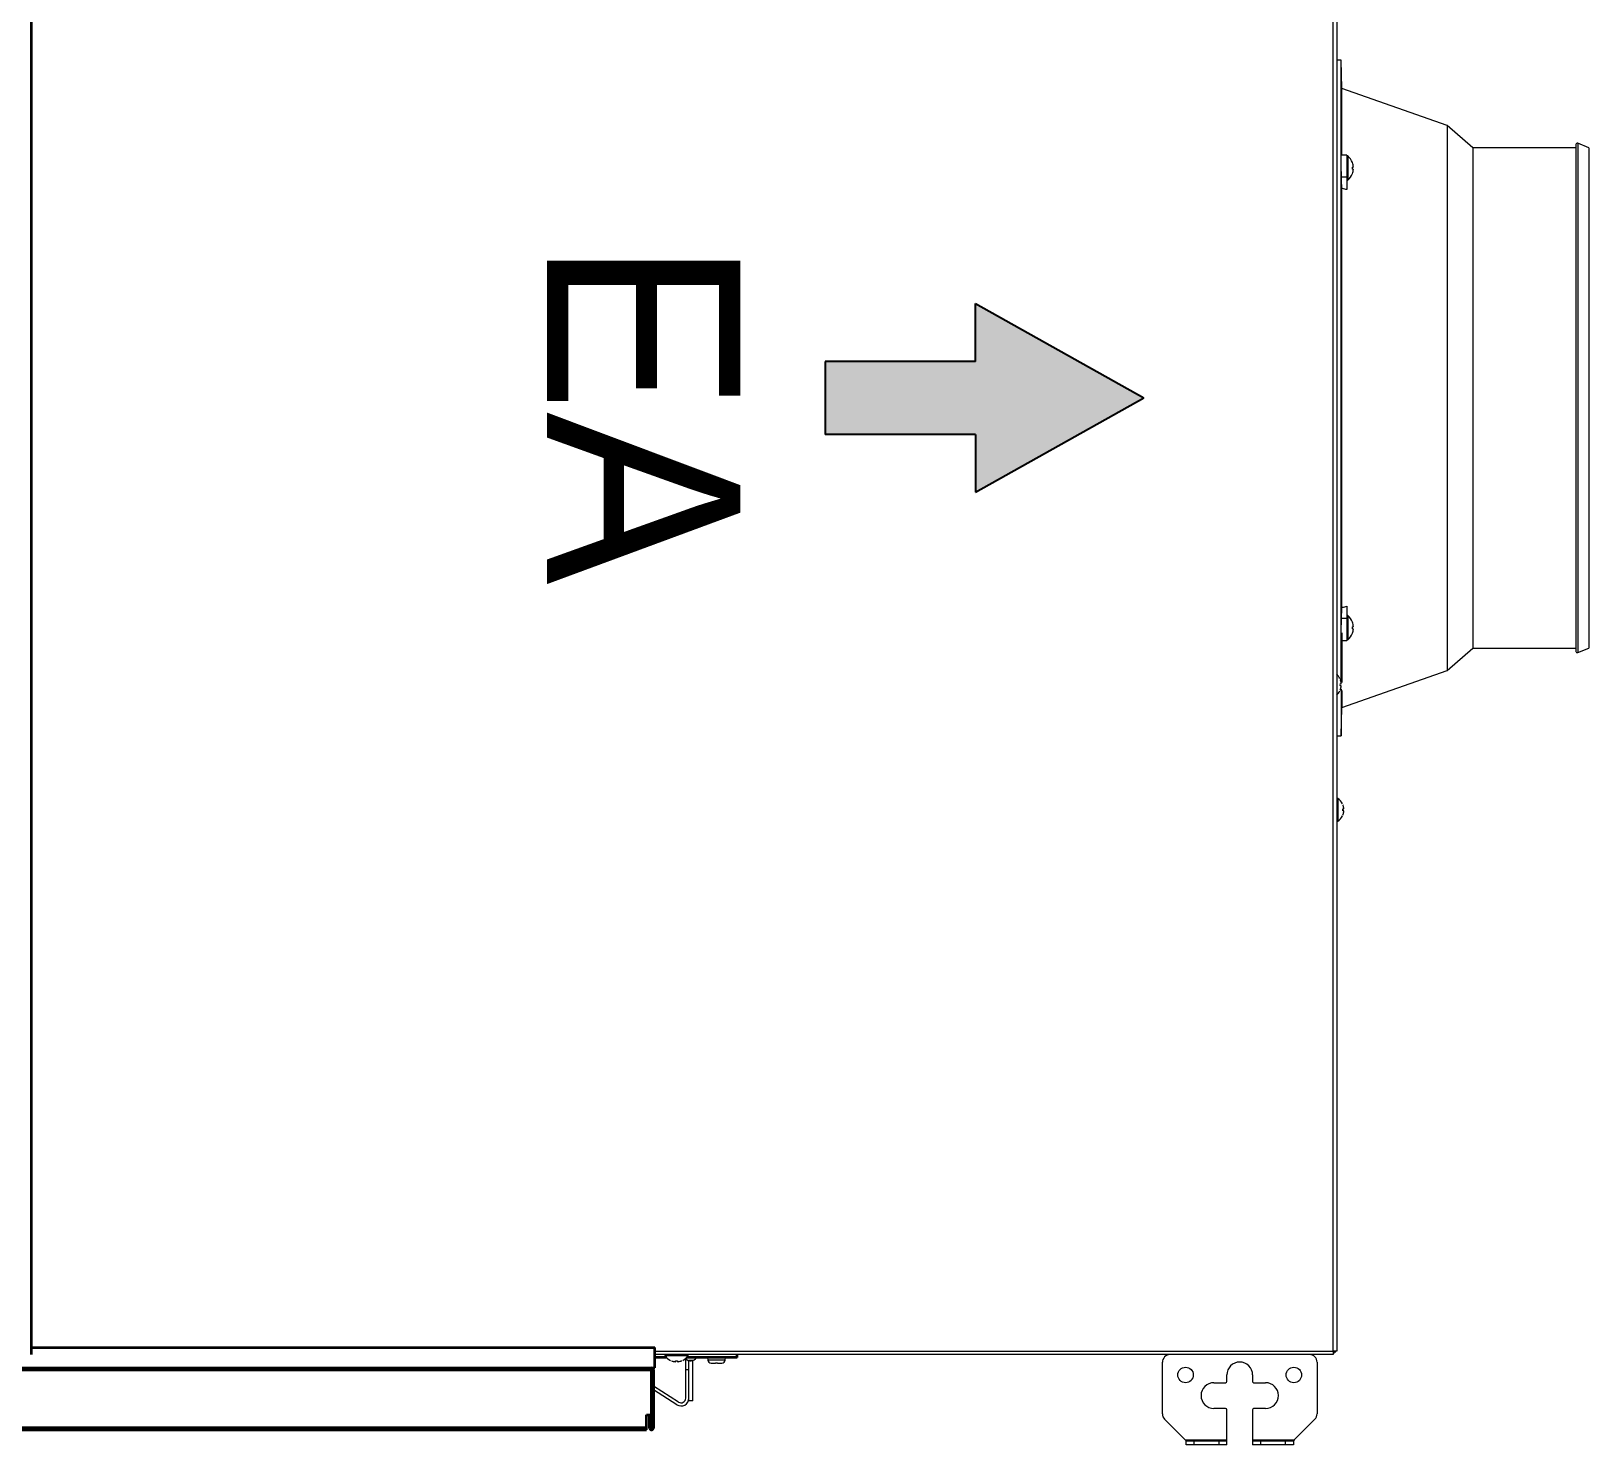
# Model space of a CAD drawing. Header units: millimetres. Extents: x 61566 to 667441, y 0 to 118800.
# Drawn here: x 435355 to 435959, y 53930 to 54478 of the extents above; entities that cross this region are included whole.
import ezdxf

# ---------------------------------------------------------------- set-up
doc = ezdxf.new("R2010")
doc.units = ezdxf.units.MM
doc.header["$LTSCALE"] = 200
doc.layers.add('LG-환기', color=2, linetype='Continuous')
doc.layers.add('환기유니트', color=6, linetype='Continuous')
doc.styles.add('ACISOGDT', font='amgdt.shx')

# ---------------------------------------------------------------- blocks, each defined once
blk = doc.blocks.new('빨간화살표')
at = {"layer": 'LG-환기', "ltscale": 0.5}
blk.add_hatch(color=1, dxfattribs=at).paths.add_polyline_path([(0, -15.75), (0, 15.75), (-64.82, 15.75), (-64.82, 40.62), (-137.35, 0), (-64.82, -40.62), (-64.82, -15.75)])
at = {"layer": 'LG-환기', "color": 1, "ltscale": 0.5}
for p, q in [((-64.82, 40.62), (-137.35, 0)), ((-64.82, 40.62), (-137.35, 0)), ((-64.82, 15.75), (-64.82, 40.62)), ((-64.82, 15.75), (-64.82, 40.62)), ((-64.82, 15.75), (0, 15.75)), ((-64.82, 15.75), (0, 15.75)), ((0, 15.75), (0, -15.75)), ((-64.82, -40.62), (-137.35, 0)), ((-64.82, -40.62), (-137.35, 0)), ((-64.82, -15.75), (-64.82, -40.62)), ((-64.82, -15.75), (-64.82, -40.62)), ((-64.82, -15.75), (0, -15.75)), ((-64.82, -15.75), (0, -15.75))]:
    blk.add_line(p, q, dxfattribs=at)
blk = doc.blocks.new('상업용 프리미엄 환기 250~500CMH')
at = {"layer": 'LG-환기', "color": 0, "linetype": 'Continuous', "lineweight": 18}
for p, q in [((16.8, 1021.9), (32.6, 1021.9)), ((16.8, 1020.3), (16.8, 1021.9)), ((19.8, 1021.9), (19.8, 1020.3)), ((29.6, 1020.3), (29.6, 1021.9)), ((32.6, 1008.3), (32.6, 1021.9)), ((42.6, 1021.9), (42.6, 1008.3)), ((42.6, 1021.9), (58.4, 1021.9)), ((45.6, 1021.9), (45.6, 1020.3)), ((55.4, 1020.3), (55.4, 1021.9)), ((58.4, 1021.9), (58.4, 1020.3)), ((16.5, 1020), (8.48, 1011.98)), ((16.5, 1020), (16.8, 1020.3)), ((32.6, 1020), (16.5, 1020)), ((32.6, 1020.3), (16.8, 1020.3)), ((58.4, 1020.3), (42.6, 1020.3)), ((58.7, 1020), (42.6, 1020)), ((58.4, 1020.3), (66.72, 1011.98)), ((7.6, 989.9), (7.6, 1009.86)), ((67.6, 1009.86), (67.6, 989.9)), ((27.6, 1007.8), (32.1, 1007.8)), ((43.1, 1007.8), (47.6, 1007.8)), ((249.75, 1004.85), (249.75, 989.23)), ((249.75, 1004.85), (251.25, 1004.85)), ((251.25, 1004.85), (251.25, 989.23)), ((252.45, 1003.82), (252.45, 988.41)), ((255.23, 1005.33), (264.92, 999.09)), ((255.88, 1006.34), (264.92, 1000.51)), ((32.1, 997.8), (27.6, 997.8)), ((32.6, 994.8), (32.6, 997.3)), ((42.6, 997.3), (42.6, 994.8)), ((47.6, 997.8), (43.1, 997.8)), ((265.72, 1000.9), (265.73, 1000.9)), ((251.25, 992.85), (252.45, 992.85)), ((0, 762.2), (0, 985.6)), ((0, 985.6), (1.3, 985.6)), ((1.3, 985.6), (1.3, 986.9)), ((1.3, 986.9), (264.43, 986.9)), ((264.43, 985.6), (1.3, 985.6)), ((1.3, 985.6), (1.3, 0)), ((249.75, 989.23), (251.25, 989.23)), ((251.55, 987.37), (260.45, 987.37)), ((-0.47, 771.26), (-0.47, 780.15)), ((0, 0), (0, 762.2)), ((-1.75, 747), (-2, 736)), ((0, 747), (-1.75, 747)), ((-1.75, 728.98), (-1.75, 747)), ((-2, 736), (-42.8, 721.65)), ((-2, 729.38), (-2, 736)), ((-2, 707.1), (-2, 726.36)), ((-1.75, 726.21), (-1.75, 485)), ((-42.8, 721.65), (-52.8, 713)), ((-42.8, 510.35), (-42.8, 721.65)), ((-93.49, 714.72), (-97.8, 713)), ((-97.8, 519), (-97.8, 713)), ((-93.49, 517.27), (-93.49, 714.72)), ((-92.8, 517.74), (-92.8, 714.26)), ((-52.8, 713), (-92.8, 713)), ((-52.8, 519), (-52.8, 713)), ((-6.12, 707.24), (-6.11, 707.24)), ((-4, 709.79), (-4.3, 709.79)), ((-4.3, 700.39), (-4.3, 709.79)), ((-1.75, 710.09), (-4, 710.09)), ((-4, 696.74), (-4, 710.09)), ((-6.11, 705.49), (-6.49, 705.49)), ((-6.49, 704.69), (-6.11, 704.69)), ((-6.11, 702.94), (-6.12, 702.94)), ((-4, 701.56), (-1.86, 701.56)), ((-4.3, 700.39), (-4, 700.39)), ((-2, 697.24), (-2, 534.76)), ((-4, 521.9), (-4, 535.25)), ((-6.11, 527.3), (-6.49, 527.3)), ((-6.49, 526.5), (-6.11, 526.5)), ((-6.12, 529.05), (-6.11, 529.05)), ((-4, 531.6), (-4.3, 531.6)), ((-4.3, 522.2), (-4.3, 531.6)), ((-4, 530.44), (-1.86, 530.44)), ((-6.11, 524.75), (-6.12, 524.75)), ((-4.3, 522.2), (-4, 522.2)), ((-4, 521.9), (-1.75, 521.9)), ((-2, 521.9), (-2, 496)), ((-97.8, 519), (-93.49, 517.27)), ((-92.8, 519), (-52.8, 519)), ((-52.8, 519), (-42.8, 510.35)), ((-42.8, 510.35), (-2, 496)), ((-2, 496), (-1.75, 485)), ((-1.75, 485), (0, 485))]:
    blk.add_line(p, q, dxfattribs=at)
at = {"layer": 'LG-환기', "color": 0, "linetype": 'Continuous', "lineweight": 35}
for p, q in [((264.92, 1015.3), (265.72, 1015.3)), ((264.92, 992.9), (264.92, 1015.3)), ((265.72, 992.9), (265.72, 1015.3)), ((265.72, 1015.3), (265.72, 1010.3)), ((266.52, 1015.3), (266.52, 1010.3)), ((745.12, 1016.1), (267.72, 1016.1)), ((267.72, 1016.1), (267.72, 1010.3)), ((267.72, 1015.3), (745.12, 1015.3)), ((265.72, 1010.3), (265.72, 992.1)), ((267.72, 1010.3), (265.72, 1010.3)), ((748.42, 992.1), (264.42, 992.1)), ((264.42, 992.1), (264.42, 984.1)), ((265.72, 992.9), (747.12, 992.9)), ((265.72, 992.9), (265.72, 992.1)), ((265.72, 992.9), (265.72, 992.9)), ((0.8, 985.59), (0.8, 986.1)), ((0.8, 986.1), (1.3, 986.1)), ((232.5, 988.1), (232.5, 986.9)), ((232.5, 988.1), (252.16, 988.1)), ((259.84, 988.1), (264.42, 988.1)), ((506.3, -1.3), (506.3, 986.9)), ((506.3, 984.1), (264.42, 984.1))]:
    blk.add_line(p, q, dxfattribs=at)
at = {"layer": 'LG-환기', "color": 0, "linetype": 'Continuous', "lineweight": 13}
for p, q in [((237.12, 989.01), (237.04, 988.1)), ((237.12, 989.01), (243.88, 989.01)), ((238.4, 990.2), (238.4, 990.2)), ((240.1, 990.2), (238.46, 990.2)), ((240.1, 990.2), (240.1, 990.2)), ((240.9, 990.2), (240.9, 990.2)), ((242.54, 990.2), (240.9, 990.2)), ((242.6, 990.2), (242.6, 990.2)), ((243.96, 988.1), (243.88, 989.01))]:
    blk.add_line(p, q, dxfattribs=at)
at = {"layer": 'LG-환기', "color": 0, "linetype": 'Continuous', "lineweight": 18}
for centre in [(16.6, 994.8), (58.6, 994.8)]:
    blk.add_circle(centre, 3, dxfattribs=at)
at = {"layer": 'LG-환기', "color": 0, "linetype": 'Continuous', "lineweight": 35}
for centre, radius, start, end in [((265.72, 1015.3), 0.802, 0, 180), ((265.72, 1015.3), 0.002, 0, 180), ((265.72, 992.9), 0.802, 180, 270), ((265.72, 992.9), 0.002, 180, 269.5692)]:
    blk.add_arc(centre, radius, start, end, dxfattribs=at)
at = {"layer": 'LG-환기', "color": 0, "linetype": 'Continuous', "lineweight": 18}
for centre, radius, start, end in [((10.6, 1009.86), 3, 135, 180), ((64.6, 1009.86), 3, 0, 45), ((27.6, 1002.8), 5, 90, 270), ((32.1, 1008.3), 0.5, 270, 0), ((43.1, 1008.3), 0.5, 180, 270), ((47.6, 1002.8), 5, 270, 90), ((254.25, 1003.82), 3, 57.2, 180), ((254.25, 1003.82), 1.8, 57.2, 180), ((32.1, 997.3), 0.5, 0, 90), ((43.1, 997.3), 0.5, 90, 180), ((37.6, 994.8), 5, 180, 0), ((10.6, 989.9), 3, 180, 270), ((64.6, 989.9), 3, 270, 0), ((250.5, 986.85), 2.5, 38.73584, 149.99623), ((251.8, 987.2), 0.3, 145.39872, 270), ((256, 984.3), 5.4, 116.08494, 145.39872), ((256, 984.3), 5.4, 34.60128, 63.95716), ((260.2, 987.2), 0.3, 270, 34.60128), ((2.6, 775.71), 5.4, 124.60128, 153.95716), ((-0.3, 779.9), 0.3, 0, 124.60128), ((2.6, 775.7), 5.4, 206.08494, 235.39872), ((-0.3, 771.5), 0.3, 235.39872, 0), ((3.6, 727.2), 5.4, 131.75494, 153.95716), ((3.6, 727.2), 5.4, 206.08494, 228.24482), ((-93.3, 714.26), 0.5, 0, 111.80141), ((-0.41, 705.09), 6.09, 159.31565, 176.23208), ((-0.41, 705.09), 6.1, 129.60193, 159.36221), ((-0.41, 705.09), 6.09, 183.76792, 200.68435), ((-0.41, 705.09), 5.71, 175.98197, 184.01803), ((-0.41, 705.09), 6.1, 200.63779, 230.39807), ((-0.41, 526.9), 6.09, 159.31565, 176.23208), ((-0.41, 526.9), 6.09, 183.76792, 200.68435), ((-0.41, 526.9), 6.1, 129.60193, 159.36221), ((-0.41, 526.9), 5.71, 175.98197, 184.01803), ((-0.41, 526.9), 6.1, 200.63779, 230.39807), ((-93.3, 517.74), 0.5, 248.19859, 0)]:
    blk.add_arc(centre, radius, start, end, dxfattribs=at)
at = {"layer": 'LG-환기', "color": 0, "linetype": 'Continuous', "lineweight": 13}
for centre, start, end in [((238.42, 988.9), 90, 175), ((242.58, 988.9), 5, 90)]:
    blk.add_arc(centre, 1.3, start, end, dxfattribs=at)
for points in [[(238.4, 990.2), (238.41, 990.2), (238.43, 990.2), (238.45, 990.2), (238.46, 990.2)], [(242.54, 990.2), (242.55, 990.2), (242.57, 990.2), (242.59, 990.2), (242.6, 990.2)]]:
    blk.add_open_spline(points, degree=3, dxfattribs=at)
blk.add_open_spline([(240.1, 990.2), (240.17, 990.2), (240.23, 990.2), (240.33, 990.2), (240.38, 990.2), (240.44, 990.2), (240.47, 990.2), (240.48, 990.2), (240.49, 990.2), (240.57, 990.2), (240.63, 990.2), (240.77, 990.2), (240.83, 990.2), (240.9, 990.2)], degree=3, knots=[0, 0, 0, 0, 0.25, 0.25, 0.375, 0.4375, 0.46875, 0.46875, 0.5, 0.5, 0.75, 0.75, 1, 1, 1, 1], dxfattribs=at)
at = {"layer": 'LG-환기', "color": 0, "linetype": 'Continuous', "lineweight": 18}
for points, knots in [([(255.3, 989.64), (255.08, 989.61), (254.86, 989.57), (254.53, 989.49), (254.42, 989.45), (254.26, 989.4), (254.21, 989.38), (254.11, 989.34), (254.05, 989.32), (254, 989.3)], [0, 0, 0, 0, 0.5, 0.5, 0.75, 0.75, 0.875, 0.875, 1, 1, 1, 1]), ([(255.6, 989.64), (255.6, 989.65), (255.6, 989.65), (255.59, 989.65), (255.59, 989.65), (255.58, 989.65), (255.58, 989.65), (255.57, 989.66), (255.56, 989.66), (255.54, 989.66), (255.54, 989.66), (255.53, 989.66), (255.52, 989.66), (255.5, 989.66), (255.48, 989.66), (255.46, 989.66), (255.45, 989.66), (255.43, 989.66), (255.41, 989.65), (255.4, 989.65), (255.38, 989.65), (255.37, 989.65), (255.34, 989.65), (255.32, 989.65), (255.3, 989.64)], [0, 0, 0, 0, 0.125, 0.125, 0.1875, 0.1875, 0.25, 0.25, 0.375, 0.375, 0.4375, 0.4375, 0.5, 0.5, 0.625, 0.625, 0.6875, 0.6875, 0.75, 0.8125, 0.8125, 0.875, 0.875, 1, 1, 1, 1]), ([(255.6, 989.3), (255.6, 989.35), (255.6, 989.38), (255.6, 989.44), (255.6, 989.45), (255.6, 989.48), (255.6, 989.5), (255.6, 989.57), (255.6, 989.61), (255.6, 989.64)], [0, 0, 0, 0, 0.25, 0.25, 0.375, 0.375, 0.5, 0.5, 1, 1, 1, 1]), ([(256.7, 989.64), (256.68, 989.65), (256.66, 989.65), (256.63, 989.65), (256.62, 989.65), (256.6, 989.65), (256.59, 989.65), (256.57, 989.66), (256.55, 989.66), (256.53, 989.66), (256.52, 989.66), (256.5, 989.66), (256.49, 989.66), (256.47, 989.66), (256.46, 989.66), (256.45, 989.66), (256.44, 989.66), (256.43, 989.66), (256.42, 989.65), (256.42, 989.65), (256.41, 989.65), (256.41, 989.65), (256.4, 989.65), (256.4, 989.65), (256.4, 989.64)], [0, 0, 0, 0, 0.125, 0.125, 0.1875, 0.1875, 0.25, 0.25, 0.375, 0.375, 0.4375, 0.4375, 0.5, 0.5, 0.625, 0.625, 0.6875, 0.6875, 0.75, 0.8125, 0.8125, 0.875, 0.875, 1, 1, 1, 1]), ([(256.4, 989.64), (256.4, 989.63), (256.4, 989.61), (256.4, 989.58), (256.4, 989.57), (256.4, 989.54), (256.4, 989.53), (256.4, 989.5), (256.4, 989.48), (256.4, 989.45), (256.4, 989.4), (256.4, 989.35), (256.4, 989.3)], [0, 0, 0, 0, 0.25, 0.25, 0.375, 0.375, 0.5, 0.5, 0.625, 0.625, 0.75, 1, 1, 1, 1]), ([(258, 989.3), (257.79, 989.39), (257.58, 989.46), (257.31, 989.53), (257.25, 989.54), (257.14, 989.57), (257.09, 989.58), (256.92, 989.61), (256.81, 989.63), (256.7, 989.64)], [0, 0, 0, 0, 0.5, 0.5, 0.625, 0.625, 0.75, 0.75, 1, 1, 1, 1]), ([(-2.74, 776.4), (-2.75, 776.38), (-2.75, 776.37), (-2.75, 776.34), (-2.75, 776.33), (-2.75, 776.31), (-2.75, 776.3), (-2.76, 776.27), (-2.76, 776.25), (-2.76, 776.23), (-2.76, 776.22), (-2.76, 776.21), (-2.76, 776.2), (-2.76, 776.18), (-2.76, 776.17), (-2.76, 776.15), (-2.76, 776.14), (-2.76, 776.14), (-2.76, 776.13), (-2.75, 776.12), (-2.75, 776.11), (-2.75, 776.11), (-2.75, 776.11), (-2.75, 776.1), (-2.74, 776.1)], [0, 0, 0, 0, 0.125, 0.125, 0.1875, 0.1875, 0.25, 0.25, 0.375, 0.375, 0.4375, 0.4375, 0.5, 0.5, 0.625, 0.625, 0.6875, 0.6875, 0.75, 0.8125, 0.8125, 0.875, 0.875, 1, 1, 1, 1]), ([(-2.74, 775.3), (-2.75, 775.3), (-2.75, 775.3), (-2.75, 775.3), (-2.75, 775.29), (-2.75, 775.29), (-2.75, 775.29), (-2.76, 775.27), (-2.76, 775.27), (-2.76, 775.25), (-2.76, 775.24), (-2.76, 775.23), (-2.76, 775.22), (-2.76, 775.2), (-2.76, 775.19), (-2.76, 775.16), (-2.76, 775.15), (-2.76, 775.14), (-2.76, 775.12), (-2.75, 775.1), (-2.75, 775.08), (-2.75, 775.07), (-2.75, 775.04), (-2.75, 775.02), (-2.74, 775)], [0, 0, 0, 0, 0.125, 0.125, 0.1875, 0.1875, 0.25, 0.25, 0.375, 0.375, 0.4375, 0.4375, 0.5, 0.5, 0.625, 0.625, 0.6875, 0.6875, 0.75, 0.8125, 0.8125, 0.875, 0.875, 1, 1, 1, 1]), ([(-2.4, 777.7), (-2.49, 777.5), (-2.56, 777.29), (-2.63, 777.01), (-2.64, 776.96), (-2.67, 776.85), (-2.68, 776.79), (-2.71, 776.63), (-2.73, 776.52), (-2.74, 776.4)], [0, 0, 0, 0, 0.5, 0.5, 0.625, 0.625, 0.75, 0.75, 1, 1, 1, 1]), ([(-2.74, 776.1), (-2.73, 776.1), (-2.71, 776.1), (-2.68, 776.1), (-2.67, 776.1), (-2.64, 776.1), (-2.63, 776.1), (-2.6, 776.1), (-2.59, 776.1), (-2.55, 776.1), (-2.5, 776.1), (-2.45, 776.1), (-2.4, 776.1)], [0, 0, 0, 0, 0.25, 0.25, 0.375, 0.375, 0.5, 0.5, 0.625, 0.625, 0.75, 1, 1, 1, 1]), ([(-2.4, 775.3), (-2.45, 775.3), (-2.48, 775.3), (-2.54, 775.3), (-2.55, 775.3), (-2.59, 775.3), (-2.6, 775.3), (-2.67, 775.3), (-2.71, 775.3), (-2.74, 775.3)], [0, 0, 0, 0, 0.25, 0.25, 0.375, 0.375, 0.5, 0.5, 1, 1, 1, 1]), ([(-2.74, 775), (-2.71, 774.78), (-2.67, 774.56), (-2.59, 774.24), (-2.56, 774.13), (-2.5, 773.97), (-2.48, 773.92), (-2.45, 773.81), (-2.43, 773.76), (-2.4, 773.7)], [0, 0, 0, 0, 0.5, 0.5, 0.75, 0.75, 0.875, 0.875, 1, 1, 1, 1]), ([(-1.74, 727.9), (-1.75, 727.88), (-1.75, 727.86), (-1.75, 727.83), (-1.75, 727.82), (-1.75, 727.8), (-1.75, 727.79), (-1.76, 727.77), (-1.76, 727.75), (-1.76, 727.72), (-1.76, 727.72), (-1.76, 727.7), (-1.76, 727.69), (-1.76, 727.67), (-1.76, 727.66), (-1.76, 727.64), (-1.76, 727.64), (-1.76, 727.63), (-1.76, 727.62), (-1.75, 727.61), (-1.75, 727.61), (-1.75, 727.61), (-1.75, 727.6), (-1.75, 727.6), (-1.74, 727.6)], [0, 0, 0, 0, 0.125, 0.125, 0.1875, 0.1875, 0.25, 0.25, 0.375, 0.375, 0.4375, 0.4375, 0.5, 0.5, 0.625, 0.625, 0.6875, 0.6875, 0.75, 0.8125, 0.8125, 0.875, 0.875, 1, 1, 1, 1]), ([(-1.74, 726.8), (-1.75, 726.8), (-1.75, 726.8), (-1.75, 726.79), (-1.75, 726.79), (-1.75, 726.78), (-1.75, 726.78), (-1.76, 726.77), (-1.76, 726.76), (-1.76, 726.74), (-1.76, 726.74), (-1.76, 726.72), (-1.76, 726.72), (-1.76, 726.7), (-1.76, 726.68), (-1.76, 726.66), (-1.76, 726.65), (-1.76, 726.63), (-1.76, 726.61), (-1.75, 726.6), (-1.75, 726.58), (-1.75, 726.57), (-1.75, 726.54), (-1.75, 726.52), (-1.74, 726.5)], [0, 0, 0, 0, 0.125, 0.125, 0.1875, 0.1875, 0.25, 0.25, 0.375, 0.375, 0.4375, 0.4375, 0.5, 0.5, 0.625, 0.625, 0.6875, 0.6875, 0.75, 0.8125, 0.8125, 0.875, 0.875, 1, 1, 1, 1]), ([(-1.4, 729.2), (-1.49, 728.99), (-1.56, 728.78), (-1.63, 728.51), (-1.64, 728.45), (-1.67, 728.34), (-1.68, 728.29), (-1.71, 728.12), (-1.73, 728.01), (-1.74, 727.9)], [0, 0, 0, 0, 0.5, 0.5, 0.625, 0.625, 0.75, 0.75, 1, 1, 1, 1]), ([(-1.74, 727.6), (-1.73, 727.6), (-1.71, 727.6), (-1.68, 727.6), (-1.67, 727.6), (-1.64, 727.6), (-1.63, 727.6), (-1.6, 727.6), (-1.59, 727.6), (-1.55, 727.6), (-1.5, 727.6), (-1.45, 727.6), (-1.4, 727.6)], [0, 0, 0, 0, 0.25, 0.25, 0.375, 0.375, 0.5, 0.5, 0.625, 0.625, 0.75, 1, 1, 1, 1]), ([(-1.4, 726.8), (-1.45, 726.8), (-1.48, 726.8), (-1.54, 726.8), (-1.55, 726.8), (-1.59, 726.8), (-1.6, 726.8), (-1.67, 726.8), (-1.71, 726.8), (-1.74, 726.8)], [0, 0, 0, 0, 0.25, 0.25, 0.375, 0.375, 0.5, 0.5, 1, 1, 1, 1]), ([(-1.74, 726.5), (-1.71, 726.28), (-1.67, 726.06), (-1.59, 725.73), (-1.56, 725.62), (-1.5, 725.46), (-1.48, 725.41), (-1.45, 725.3), (-1.43, 725.25), (-1.4, 725.2)], [0, 0, 0, 0, 0.5, 0.5, 0.75, 0.75, 0.875, 0.875, 1, 1, 1, 1]), ([(-1.75, 708.63), (-1.75, 708.51), (-1.75, 708.39), (-1.75, 708.23), (-1.75, 708.2), (-1.75, 708.14), (-1.75, 708.04), (-1.75, 707.94), (-1.75, 707.73), (-1.75, 707.46), (-1.76, 707.16), (-1.76, 706.93), (-1.76, 706.86), (-1.76, 706.74), (-1.76, 706.7), (-1.76, 706.62), (-1.76, 706.58), (-1.76, 706.39), (-1.77, 706.07), (-1.77, 705.75), (-1.78, 705.42), (-1.78, 705.26), (-1.78, 705.05), (-1.78, 705.01), (-1.78, 704.93), (-1.79, 704.81), (-1.79, 704.69), (-1.79, 704.44), (-1.8, 704.12), (-1.81, 703.8), (-1.81, 703.57), (-1.81, 703.49), (-1.81, 703.33), (-1.82, 703.26), (-1.82, 703.03), (-1.83, 702.74), (-1.84, 702.46), (-1.84, 702.25), (-1.84, 702.19), (-1.85, 702.09), (-1.85, 702.05), (-1.85, 701.99), (-1.85, 701.96), (-1.85, 701.8), (-1.86, 701.68), (-1.86, 701.56)], [0, 0, 0, 0, 0.0625, 0.0625, 0.078125, 0.078125, 0.09375, 0.125, 0.125, 0.1875, 0.25, 0.25, 0.28125, 0.28125, 0.296875, 0.296875, 0.3125, 0.3125, 0.375, 0.4375, 0.4375, 0.5, 0.5, 0.515625, 0.515625, 0.53125, 0.5625, 0.5625, 0.625, 0.6875, 0.6875, 0.71875, 0.71875, 0.75, 0.75, 0.8125, 0.875, 0.875, 0.90625, 0.90625, 0.921875, 0.921875, 0.9375, 0.9375, 1, 1, 1, 1]), ([(-1.78, 710.09), (-1.78, 710.09), (-1.78, 710.09), (-1.78, 710.09), (-1.77, 710.08), (-1.77, 710.03), (-1.77, 709.99), (-1.77, 709.98), (-1.77, 709.96), (-1.77, 709.95), (-1.76, 709.92), (-1.76, 709.9), (-1.76, 709.83), (-1.76, 709.72), (-1.76, 709.58), (-1.75, 709.47), (-1.75, 709.43), (-1.75, 709.34), (-1.75, 709.3), (-1.75, 709.16), (-1.75, 709.06), (-1.75, 708.85), (-1.75, 708.75), (-1.75, 708.63)], [0, 0, 0, 0, 0.001248, 0.001248, 0.126092, 0.250936, 0.250936, 0.282147, 0.282147, 0.313358, 0.313358, 0.37578, 0.37578, 0.500624, 0.625468, 0.625468, 0.68789, 0.68789, 0.750312, 0.750312, 0.875156, 0.875156, 1, 1, 1, 1]), ([(-1.86, 701.56), (-1.87, 701.35), (-1.87, 701.14), (-1.92, 699.7), (-1.96, 698.47), (-2, 697.24)], [0, 0, 0, 0, 0.144832, 0.144832, 1, 1, 1, 1]), ([(-2, 697.24), (-2.09, 697.22), (-2.18, 697.2), (-2.85, 697.03), (-3.42, 696.89), (-4, 696.74)], [0, 0, 0, 0, 0.13694, 0.13694, 1, 1, 1, 1]), ([(-4, 535.25), (-3.42, 535.11), (-2.85, 534.97), (-2.18, 534.8), (-2.09, 534.78), (-2, 534.76)], [0, 0, 0, 0, 0.86306, 0.86306, 1, 1, 1, 1]), ([(-1.86, 530.44), (-1.86, 530.32), (-1.85, 530.2), (-1.85, 529.95), (-1.84, 529.69), (-1.83, 529.41), (-1.83, 529.23), (-1.83, 529.19), (-1.83, 529.12), (-1.82, 529.08), (-1.82, 528.97), (-1.82, 528.89), (-1.81, 528.66), (-1.81, 528.36), (-1.8, 528.04), (-1.8, 527.8), (-1.8, 527.72), (-1.79, 527.6), (-1.79, 527.56), (-1.79, 527.48), (-1.79, 527.43), (-1.79, 527.23), (-1.78, 527.07), (-1.78, 526.74), (-1.77, 526.41), (-1.77, 526.09), (-1.77, 525.89), (-1.77, 525.85), (-1.77, 525.77), (-1.77, 525.73), (-1.76, 525.61), (-1.76, 525.53), (-1.76, 525.29), (-1.76, 524.99), (-1.76, 524.69), (-1.75, 524.48), (-1.75, 524.4), (-1.75, 524.26), (-1.75, 524.19), (-1.75, 523.99), (-1.75, 523.86), (-1.75, 523.6), (-1.75, 523.48), (-1.75, 523.37)], [0, 0, 0, 0, 0.0625, 0.0625, 0.125, 0.1875, 0.1875, 0.203125, 0.203125, 0.21875, 0.21875, 0.25, 0.25, 0.3125, 0.375, 0.375, 0.40625, 0.40625, 0.421875, 0.421875, 0.4375, 0.4375, 0.5, 0.5, 0.5625, 0.625, 0.625, 0.640625, 0.640625, 0.65625, 0.65625, 0.6875, 0.6875, 0.75, 0.8125, 0.8125, 0.84375, 0.84375, 0.875, 0.875, 0.9375, 0.9375, 1, 1, 1, 1]), ([(-1.75, 523.37), (-1.75, 523.25), (-1.75, 523.14), (-1.75, 523.01), (-1.75, 522.99), (-1.75, 522.94), (-1.75, 522.86), (-1.75, 522.79), (-1.75, 522.65), (-1.75, 522.49), (-1.76, 522.35), (-1.76, 522.25), (-1.76, 522.22), (-1.76, 522.18), (-1.76, 522.17), (-1.76, 522.14), (-1.76, 522.13), (-1.76, 522.07), (-1.77, 521.99), (-1.77, 521.94), (-1.78, 521.91), (-1.78, 521.9), (-1.78, 521.9), (-1.78, 521.9), (-1.78, 521.9)], [0, 0, 0, 0, 0.124921, 0.124921, 0.156151, 0.156151, 0.187381, 0.249842, 0.249842, 0.374763, 0.499684, 0.499684, 0.562144, 0.562144, 0.593375, 0.593375, 0.624605, 0.624605, 0.749526, 0.874447, 0.874447, 0.999368, 0.999368, 1, 1, 1, 1])]:
    blk.add_open_spline(points, degree=3, knots=knots, dxfattribs=at)
for points in [[(254, 989.3), (254, 989.32), (254, 989.32), (254, 989.3)], [(256.4, 989.3), (256.13, 989.32), (255.86, 989.32), (255.6, 989.3)], [(258, 989.3), (258, 989.32), (258, 989.32), (258, 989.3)], [(-2.4, 777.7), (-2.43, 777.71), (-2.43, 777.71), (-2.4, 777.7)], [(-2.4, 776.1), (-2.43, 775.84), (-2.43, 775.57), (-2.4, 775.3)], [(-2.4, 773.7), (-2.43, 773.7), (-2.43, 773.7), (-2.4, 773.7)], [(-1.4, 729.2), (-1.43, 729.2), (-1.43, 729.2), (-1.4, 729.2)], [(-1.4, 727.6), (-1.43, 727.33), (-1.43, 727.06), (-1.4, 726.8)], [(-1.4, 725.2), (-1.43, 725.2), (-1.43, 725.2), (-1.4, 725.2)], [(-2, 534.76), (-1.95, 533.32), (-1.91, 531.88), (-1.86, 530.44)]]:
    blk.add_open_spline(points, degree=3, dxfattribs=at)
at = {"layer": 'LG-환기', "linetype": 'Continuous', "extrusion": (0, 0, -1), "xscale": 0.8999999999998626, "yscale": 0.8999999999998626, "zscale": -0.8999999999998626, "rotation": 180}
blk.add_blockref('빨간화살표', (-198.39, 616), dxfattribs=at)
at = {"layer": 'LG-환기', "color": 0, "linetype": 'Continuous', "lineweight": 18, "style": 'ACISOGDT'}
blk.add_text('EA', height=75, rotation=90, dxfattribs=at).set_placement((306.22, 554.59))

msp = doc.modelspace()

# ---------------------------------------------------------------- block references
at = {"layer": '환기유니트', "rotation": 180}
msp.add_blockref('상업용 프리미엄 환기 250~500CMH', (435860.86, 54952.04), dxfattribs=at)

doc.saveas('drawing.dxf')
